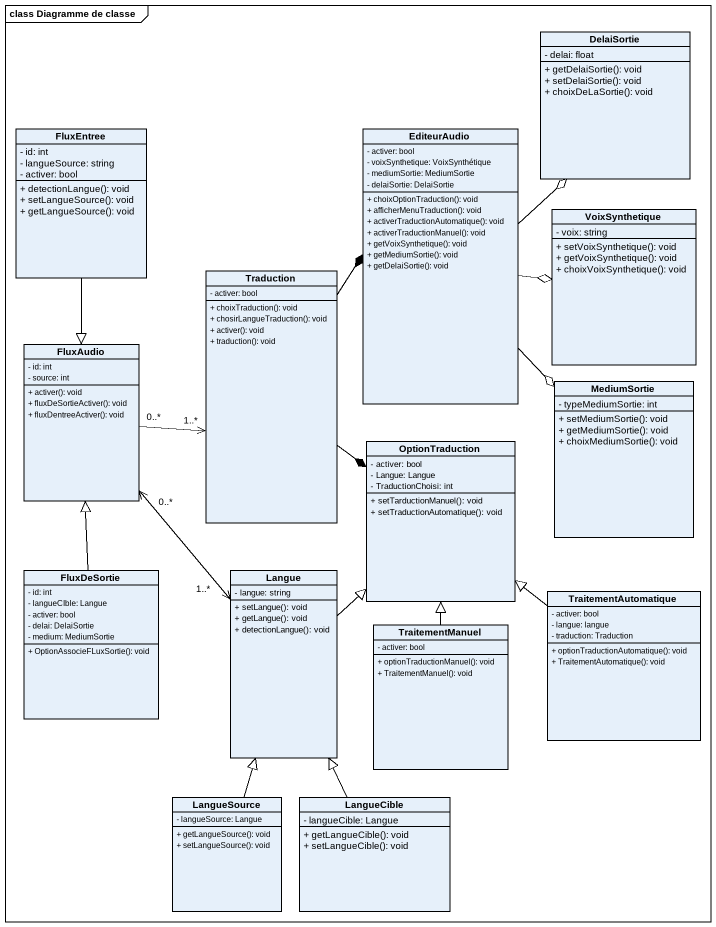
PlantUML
@startuml
mainframe class Diagramme de classe
hide circle
hide empty members
skinparam classAttributeIconSize 0
class DelaiSortie {
  - delai: float
  + getDelaiSortie(): void
  + setDelaiSortie(): void
  + choixDeLaSortie(): void
}
class FluxEntree {
  - id: int
  - langueSource: string
  - activer: bool
  + detectionLangue(): void
  + setLangueSource(): void
  + getLangueSource(): void
}
class EditeurAudio {
  - activer: bool
  - voixSynthetique: VoixSynthétique
  - mediumSortie: MediumSortie
  - delaiSortie: DelaiSortie
  + choixOptionTraduction(): void
  + afficherMenuTraduction(): void
  + activerTraductionAutomatique(): void
  + activerTraductionManuel(): void
  + getVoixSynthetique(): void
  + getMediumSortie(): void
  + getDelaiSortie(): void
}
class VoixSynthetique {
  - voix: string
  + setVoixSynthetique(): void
  + getVoixSynthetique(): void
  + choixVoixSynthetique(): void
}
class Traduction {
  - activer: bool
  + choixTraduction(): void
  + chosirLangueTraduction(): void
  + activer(): void
  + traduction(): void
}
class FluxAudio {
  - id: int
  - source: int
  + activer(): void
  + fluxDeSortieActiver(): void
  + fluxDentreeActiver(): void
}
class MediumSortie {
  - typeMediumSortie: int
  + setMediumSortie(): void
  + getMediumSortie(): void
  + choixMediumSortie(): void
}
class OptionTraduction {
  - activer: bool
  - Langue: Langue
  - TraductionChoisi: int
  + setTarductionManuel(): void
  + setTraductionAutomatique(): void
}
class FluxDeSortie {
  - id: int
  - langueCIble: Langue
  - activer: bool
  - delai: DelaiSortie
  - medium: MediumSortie
  + OptionAssocieFLuxSortie(): void
}
class Langue {
  - langue: string
  + setLangue(): void
  + getLangue(): void
  + detectionLangue(): void
}
class TraitementAutomatique {
  - activer: bool
  - langue: langue
  - traduction: Traduction
  + optionTraductionAutomatique(): void
  + TraitementAutomatique(): void
}
class TraitementManuel {
  - activer: bool
  + optionTraductionManuel(): void
  + TraitementManuel(): void
}
class LangueSource {
  - langueSource: Langue
  + getLangueSource(): void
  + setLangueSource(): void
}
class LangueCible {
  - langueCible: Langue
  + getLangueCible(): void
  + setLangueCible(): void
}
FluxEntree --|> FluxAudio
EditeurAudio -up-o DelaiSortie
EditeurAudio -right-o VoixSynthetique
EditeurAudio --o MediumSortie
Traduction -up-* EditeurAudio
Traduction --* OptionTraduction
FluxAudio "0..*" -right-> "1..*" Traduction
FluxAudio "0..*" <--> "1..*" Langue
FluxDeSortie -up-|> FluxAudio
Langue -up-|> OptionTraduction
TraitementAutomatique -up-|> OptionTraduction
TraitementManuel -up-|> OptionTraduction
LangueSource -up-|> Langue
LangueCible -up-|> Langue
@enduml
